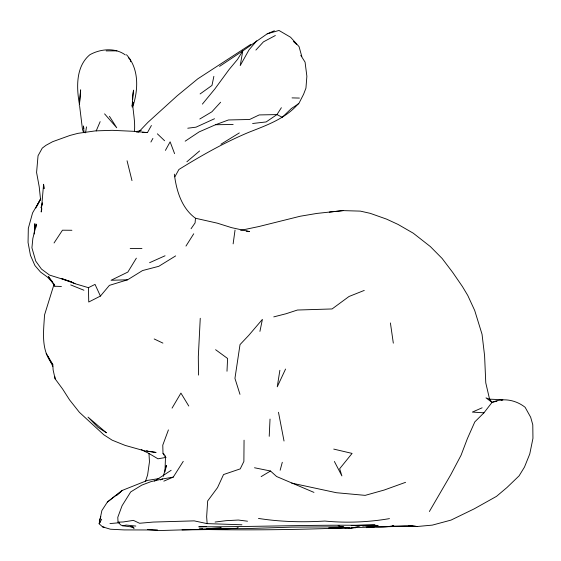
<?xml version="1.0" encoding="UTF-8"?>
<svg xmlns="http://www.w3.org/2000/svg" width="561" height="561" viewBox="0 0 561 561"><rect width="100%" height="100%" fill="white"/><g stroke="black" fill="none" stroke-linecap="round" stroke-linejoin="round"><path stroke-width="0.84" d="M244.056 440.203L243.881 461.437L240.234 468.877L223.544 474.55L217.535 487.614L207.675 500.952L206.651 516.751L207.142 523.623L241.917 524.78M43.996 188.58L43.583 184.317L41.205 212.016L41.844 208.713M34.677 229.645L34.88 223.657L34.2 234.007M164.969 471.864L165.537 455.735M226.995 371.242L227.598 358.493L215.599 349.699M269.217 436.325L270.03 419.067M200.256 318.276L198.314 356.782L198.51 375.092M174.345 174.148C176.385 190.523 181.498 208.089 195.473 218.243L195.095 222.906L191.063 228.72M79.269 105.692L80.644 89.851L79.473 104.605C76.457 87.93 75.588 66.633 89.844 54.747C100.531 48.786 115.11 47.461 125.299 54.908M132.116 105.51L132.438 102.095M132.677 99.528L133.567 90.139C130.39 103.939 135.734 117.368 134.451 131.169M35.918 227.514L36.374 224.141L32.847 238.467L31.921 247.808L35.736 261.096L41.479 269.077L49.55 275.093L71.934 282.064L61.359 278.403M233.131 243.867L235.038 230.101M85.567 132.845L86.485 126.877M279.876 370.302L277.26 386.802L285.563 369.054M157.501 529.977L124.226 529.914L110.426 529.226L102.509 526.835L99.122 523.757L101.878 510.538L107.396 502.039L122.116 490.468L147.368 480.412L158.952 478.589M165.558 469.473L166.322 465.427L163.293 476.366M259.925 331.383L262.401 319.37L248.74 335.373L240.017 344.601L234.947 378.395L239.975 394.341M213.867 76.345L211.981 85.426L200.116 93.939M42.377 202.816L41.079 207.696L42.327 203.65M280.142 470.244L282.295 462.278M145.537 481.233L147.62 474.858L149.464 461.843L148.974 453.463L141.274 449.62M54.122 284.041L44.522 315.016C43.604 332.021 40.616 350.499 52.797 364.482L53.127 369.944L55.118 378.843L62.685 389.124L69.55 399.867L79.367 412.279L103.764 434.747L112.123 440.154L125.082 445.378L144.542 450.855L156.07 452.454L149.142 451.374M100.826 516.681L99.332 520.966L100.321 522.207M168.419 429.908L162.774 445.154L162.999 453.323L165.593 457.531M132.059 106.737L133.595 102.698L132.017 105.671M96.183 130.958L100.153 121.653M35.848 208.012L40.708 198.72M36.998 205.88L40.518 199.26L39.214 186.778L36.584 172.486L38.043 155.762L42.264 148.118L45.967 145.32L52.636 141.695L69.978 135.439L77.972 133.343L95.356 130.888L112.165 130.327L133.041 131.281L147.459 132.557L151.407 125.503M174.892 176.792L178.896 169.492C201.28 155.614 224.351 142.529 248.677 132.361C266.545 125.292 285.83 118.588 298.585 103.406M165.418 150.39L170.13 141.842L174.583 153.651M150.902 142.031L152.908 138.413M429.375 511.52L450.742 474.781L461.058 455.252L467.404 438.576L474.823 421.872L483.947 412.819L492.039 402.377C503.014 397.476 515.868 399.937 525.124 407.3L530.671 417.251L532.789 424.803L532.95 438.344L529.759 453.982L524.486 467.061L519.107 475.833L506.99 487.502L496.492 496.366L474.185 508.855L451.037 520.089L432.335 525.117L416.949 526.527L404.565 526.274L351.544 527.635M99.122 523.757L101.681 519.234M40.518 199.26L32.573 212.914L28.323 228.355L28.05 242.471L30.448 255.311L34.922 265.535L40.49 272.015L47.285 276.952L53.554 283.445M172.059 408.127L180.923 393.1L188.769 406.031M136.358 258.165L127.845 272.071L111.043 280.276L127.62 279.785L142.543 270.556L158.798 266.3L175.656 255.9M132.228 107.053L133.104 105.657C138.448 88.961 138.974 68.421 126.506 54.726M185.964 246.083L193.734 233.776M163.826 481.142L173.265 477.095L183.251 461.366M281.377 107.719L276.952 114.591L266.131 121.94L252.604 123.497M54.052 242.976L62.467 230.199L71.913 230.276M202.395 104.101L214.786 89.031L229.098 69.522L237.562 59.361L242.759 50.911L267.19 33.842L274.364 30.771M100.419 296.075L95.033 284.392L88.435 287.674L88.743 302.021L100.419 296.075L109.395 285.367L127.62 279.785M256.728 40.82L249.042 49.817L240.227 65.581L242.759 50.911L219.568 66.373M220.62 102.228L211.89 111.793L199.8 119.009M255.886 50.062L263.425 41.872L275.353 35.518M138.953 131.723L147.992 122.277L177.087 95.868L197.738 78.87L250.83 44.333M116.954 495.118L122.116 490.468L116.723 495.139M186.883 161.778L199.59 150.958M107.396 502.039L116.148 495.195M154.556 481.142L171.168 470.286M185.172 141.176L199.141 131.891L215.578 124.731L228.439 119.963L249.617 119.486L259.21 114.928L276.952 114.591L282.267 117.277L291.341 108.554L298.782 103.652L303.599 94.248L305.941 88.147L306.874 76.261L305.072 62.131L300.787 55.357M220.95 144.219L239.309 132.929M261.146 476.619L270.493 471.009L276.594 476.513L313.964 492.397M238.187 527.375L236.553 528.322L213.748 529.5L182.037 529.928M214.519 118.736L196.013 127.165L187.76 128.217M149.584 262.709L165.06 255.774M160.39 479.964L162.711 478.947L173.265 477.095M482.13 407.805L472.355 412.083L483.947 412.819M393.64 525.573C384.608 527.88 374.944 526.891 365.758 525.945M364.264 290.416L349.005 296.496L332.084 308.95L297.428 310.03L285.97 313.767L273.768 316.881M405.568 482.334L384.138 490.055L365.183 495.363L336.397 492.719L291.65 483.098M393.717 525.734L392.09 526.204L413.043 525.65L416.949 526.527M267.19 33.842L278.971 30.448L290.563 37.229L299.062 46.626L301.832 56.605M338.157 525.692L345.422 527.901L351.172 528.315L359.952 525.987M501.211 400.182L502.88 399.783L489.564 399.152L486.001 397.889L492.039 402.377L497.039 401.178M162.711 478.947L151.119 481.59L141.835 485.097L130.706 491.92L122.067 505.734L117.789 517.319L118.034 522.137L120.776 524.97L122.691 525.776L133.357 527.193L131.47 526.569M240.648 230.354L258.677 226.588L300.233 216.23L316.944 213.418L342.96 210.62L360.351 211.118L370.232 213.341L386.585 219.127L398.044 224.428L413.275 233.201L430.364 246.581L442.159 258.495L452.65 272.337L462.432 286.559L467.783 295.486L474.704 310.485L482.039 334.265L484.592 355.723L485.77 382.84L489.564 399.152L492.039 402.377M136.26 131.562L141.288 130.552M122.691 525.776L126.218 525.075L135.818 526.064M166.091 457.397L157.943 458.807L148.974 453.463M389.474 518.623C368.142 522.27 346.361 523.111 324.812 521.05C302.681 522.41 280.388 521.87 258.46 518.427M215.101 522.046L226.027 520.685L238.369 520.04L247.506 521.204M329.321 212.1L342.96 210.62M109.963 523.574L119.472 522.733M366.375 527.635L374.11 527.214M351.221 525.657L374.951 524.479M349.272 527.628C301.776 529.752 254.224 530.236 206.693 529.549M206.462 526.513L198.783 526.786C258.544 526.982 318.318 524.24 378.114 525.587L362.455 525.874M199.26 528.848L202.654 528.735M206.89 528.595L222.282 528.862L220.354 527.424M118.034 522.137L123.182 521.975L133.413 520.384L139.556 523.266L153.174 522.067L194.19 520.867L207.142 523.623M346.74 527.62L328.529 528.132L349.496 527.852M215.578 124.731L233.138 124.479M351.242 527.824L355.611 527.768M186.238 529.465L191.126 529.402M340.808 526.814L291.664 527.13L246.286 528.602L217.142 528.743M106.141 50.897L116.919 50.848M349.812 527.649L348.086 527.656L351.172 528.315M130.194 248.474L141.961 248.516M151.751 529.57L147.473 529.535L159.387 530.552L198.839 529.388L220.354 527.726L222.282 528.862M292.043 97.887L299.42 98.077M50.048 278.621L48.519 276.587L54.796 286.25L61.429 286.461M408.359 525.938L412.468 526.127M136.302 131.982L138.876 132.116M142.312 132.291L147.459 132.557M210.312 529.311L213.748 529.5M362.385 525.643L364.068 525.79M246.328 231.132L249.575 231.574L231.595 227.661L217.296 223.159L195.473 218.243M102.509 526.835L104.255 527.186M254.512 467.762L270.493 471.009M333.739 449.095L352.084 453.407L339.65 468.751L341.894 475.903L334.384 461.479M61.317 278.536L75.041 283.712L88.435 287.674M146.624 450.665L148.279 451.24M341.404 526.344L345.422 527.901L342.294 526.484M70.714 284.918L83.926 290.24M154.17 338.963L162.914 343.108M72.797 282.506L75.041 283.712M130.839 526.365L134.142 528.252L132.852 527.228M162.999 453.323L164.345 454.41M293.41 41.437L296.552 44.326M128.301 57.692L130.096 59.361L130.685 61.724M157.361 133.813L164.59 140.741M104.577 113.855L116.716 127.747L109.43 116.281M51.065 279.974L52.594 282.008M46.17 353.353L52.797 364.482M47.888 356.27L52.832 366.368M83.603 132.557L82.488 129.423L79.662 106.345M54.347 284.778L54.796 286.25M127.059 160.769L131.982 180.614M83.891 128.525L83.379 125.966L84.115 132.684M278.48 412.272L284.027 441.023M390.407 322.954L393.324 343.157M54.775 376.403L55.118 378.843M43.583 184.317L43.982 188.629M106.324 432.741L97.895 427.244L88.021 417.111L106.324 432.741"/></g></svg>
